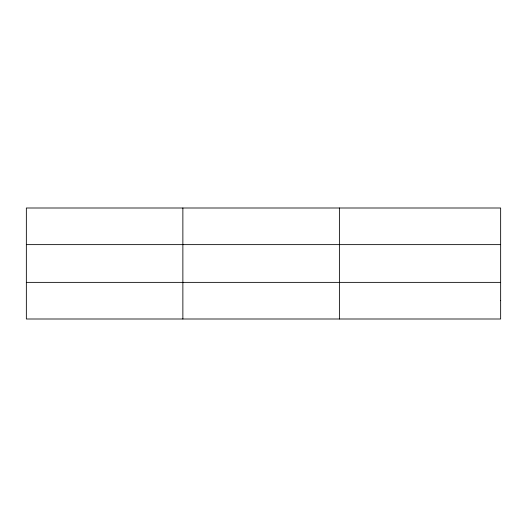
<?xml version="1.0" encoding="UTF-8"?>
<svg xmlns="http://www.w3.org/2000/svg" width="527" height="527" viewBox="0 0 527 527"><rect width="100%" height="100%" fill="white"/><g stroke="black" fill="none" stroke-linecap="round" stroke-linejoin="round"><path stroke-width="0.79" d="M182.869 319L182.869 208M339.388 319L339.388 208M26.35 244.633L500.65 244.633M26.35 282.367L500.65 282.367M500.65 300.686L500.65 319L26.35 319L26.35 208L500.65 208L500.65 300.686"/></g></svg>
